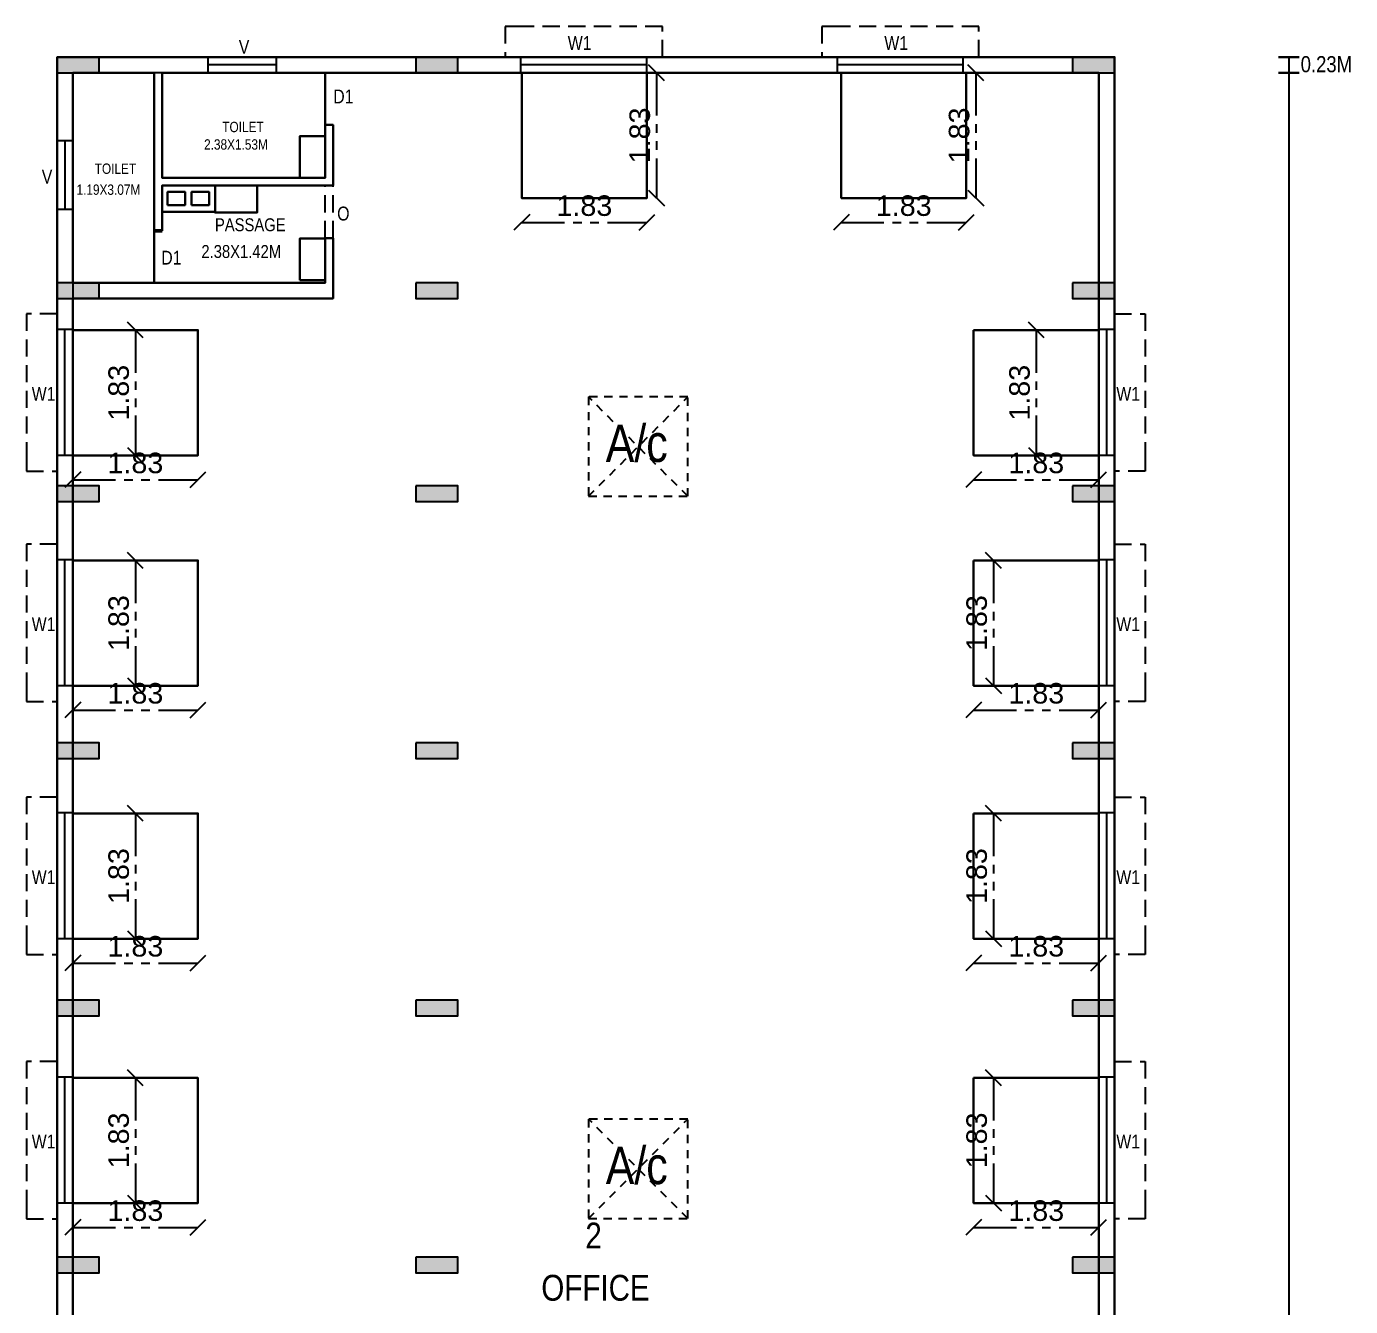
# Model space of a CAD drawing. Header units: metres. Extents: x 0 to 246, y -13 to 116.
# Drawn here: x 66.73 to 86.08, y 71.14 to 89.85 of the extents above; entities that cross this region are included whole.
import ezdxf

# ---------------------------------------------------------------- set-up
doc = ezdxf.new("R2010")
doc.units = ezdxf.units.M
doc.header["$MEASUREMENT"] = 0
for name, pattern in [('ACAD_ISO02W100', [15, 12, -3]), ('HIDDEN', [0.375, 0.25, -0.125]), ('PHANTOM2', [1.25, 0.625, -0.125, 0.125, -0.125, 0.125, -0.125])]:
    doc.linetypes.add(name, pattern=pattern)
for name, color, linetype in [('A-Glaz', 92, 'Continuous'), ('BLK_1_FLR_1_CARPET_AREA', 10, 'Continuous'), ('wall', 2, 'Continuous'), ('win', 5, 'Continuous')]:
    doc.layers.add(name, color=color, linetype=linetype)
for name, color, linetype, lineweight in [('BLK_1_FLR_1_BLT_UP_AREA', 4, 'Continuous', 30), ('BLK_1_FLR_1_ROOM_1_LIGHT_VENTILATION_1', 7, 'Continuous', 30), ('BLK_1_FLR_1_URINAL', 4, 'Continuous', 30), ('BLK_1_FLR_1_WASH', 4, 'Continuous', 30), ('BLK_1_FLR_1_WATER_CLOSET', 4, 'Continuous', 30), ('FLOOR01', 7, 'Continuous', 50), ('text', 7, 'Continuous', 25)]:
    doc.layers.add(name, color=color, linetype=linetype, lineweight=lineweight)
doc.styles.add('ARIAL', font='arial.ttf')
doc.styles.add('ATT', font='swissck.ttf', dxfattribs={"height": 12})
doc.styles.add('STYLE1', font='swissck.ttf', dxfattribs={"width": 1.1, "height": 0.45})
doc.styles.add('STYLE3', font='swissck.ttf', dxfattribs={"height": 0.5})
doc.dimstyles.new('OPEN SPACE', dxfattribs={"dimtxt": 0.3, "dimasz": 0.23, "dimexe": 0.1875, "dimexo": 0.0625, "dimgap": 0.09, "dimtad": 3, "dimzin": 0, "dimdsep": 46, "dimtxsty": 'ARIAL', "dimblk": 'OBLIQUE', "dimcen": 0.09, "dimse1": 1, "dimse2": 1, "dimclrd": 6, "dimclre": 6, "dimclrt": 7, "dimadec": 0, "dimazin": 0, "dimtfac": 0.5, "dimtix": 1, "dimtmove": 0, "dimatfit": 3, "dimfxl": 0, "dimtolj": 1, "dimtzin": 0, "dimarcsym": 0})

# ---------------------------------------------------------------- blocks, each defined once
blk = doc.blocks.new('_Oblique')
at = {"color": 0, "linetype": 'ByBlock', "lineweight": -2}
blk.add_line((-0.5, -0.5), (0.5, 0.5), dxfattribs=at)
blk = doc.blocks.new('*D240')
at = {"layer": 'BLK_1_FLR_1_ROOM_1_LIGHT_VENTILATION_1', "color": 7, "linetype": 'PHANTOM2', "lineweight": -2}
blk.add_line((75.938, 89.171), (75.938, 87.341), dxfattribs=at)
at = {"layer": 'DEFPOINTS', "color": 0}
for p in [(75.799, 89.171), (75.799, 87.341), (75.938, 87.341)]:
    blk.add_point(p, dxfattribs=at)
at = {"layer": 'BLK_1_FLR_1_ROOM_1_LIGHT_VENTILATION_1', "color": 7, "lineweight": -2, "xscale": 0.23, "yscale": 0.23, "zscale": 0.23}
for p, rotation in [((75.938, 89.171), 90), ((75.938, 87.341), 270)]:
    blk.add_blockref('_Oblique', p, dxfattribs=dict(at, rotation=rotation))
at = {"layer": 'BLK_1_FLR_1_ROOM_1_LIGHT_VENTILATION_1', "color": 7, "lineweight": 30, "insert": (75.695, 88.256), "char_height": 0.3, "attachment_point": 5, "rotation": 90, "style": 'ARIAL'}
blk.add_mtext('\\A1;1.83', dxfattribs=at)
blk = doc.blocks.new('*D241')
at = {"layer": 'BLK_1_FLR_1_ROOM_1_LIGHT_VENTILATION_1', "color": 7, "linetype": 'PHANTOM2', "lineweight": -2}
blk.add_line((73.97, 86.985), (75.799, 86.985), dxfattribs=at)
at = {"layer": 'DEFPOINTS', "color": 0}
for p in [(73.97, 87.341), (75.799, 87.341), (75.799, 86.985)]:
    blk.add_point(p, dxfattribs=at)
at = {"layer": 'BLK_1_FLR_1_ROOM_1_LIGHT_VENTILATION_1', "color": 7, "lineweight": -2, "xscale": 0.23, "yscale": 0.23, "zscale": 0.23, "rotation": 180}
blk.add_blockref('_Oblique', (73.97, 86.985), dxfattribs=at)
at = {"layer": 'BLK_1_FLR_1_ROOM_1_LIGHT_VENTILATION_1', "color": 7, "lineweight": -2, "xscale": 0.23, "yscale": 0.23, "zscale": 0.23}
blk.add_blockref('_Oblique', (75.799, 86.985), dxfattribs=at)
at = {"layer": 'BLK_1_FLR_1_ROOM_1_LIGHT_VENTILATION_1', "color": 7, "lineweight": 30, "insert": (74.884, 87.228), "char_height": 0.3, "attachment_point": 5, "style": 'ARIAL'}
blk.add_mtext('\\A1;1.83', dxfattribs=at)
blk = doc.blocks.new('*D242')
at = {"layer": 'BLK_1_FLR_1_ROOM_1_LIGHT_VENTILATION_1', "color": 7, "linetype": 'PHANTOM2', "lineweight": -2}
blk.add_line((80.604, 89.171), (80.604, 87.341), dxfattribs=at)
at = {"layer": 'DEFPOINTS', "color": 0}
for p in [(80.465, 89.171), (80.465, 87.341), (80.604, 87.341)]:
    blk.add_point(p, dxfattribs=at)
at = {"layer": 'BLK_1_FLR_1_ROOM_1_LIGHT_VENTILATION_1', "color": 7, "lineweight": -2, "xscale": 0.23, "yscale": 0.23, "zscale": 0.23}
for p, rotation in [((80.604, 89.171), 90), ((80.604, 87.341), 270)]:
    blk.add_blockref('_Oblique', p, dxfattribs=dict(at, rotation=rotation))
at = {"layer": 'BLK_1_FLR_1_ROOM_1_LIGHT_VENTILATION_1', "color": 7, "lineweight": 30, "insert": (80.361, 88.256), "char_height": 0.3, "attachment_point": 5, "rotation": 90, "style": 'ARIAL'}
blk.add_mtext('\\A1;1.83', dxfattribs=at)
blk = doc.blocks.new('*D243')
at = {"layer": 'BLK_1_FLR_1_ROOM_1_LIGHT_VENTILATION_1', "color": 7, "linetype": 'PHANTOM2', "lineweight": -2}
blk.add_line((78.637, 86.985), (80.465, 86.985), dxfattribs=at)
at = {"layer": 'DEFPOINTS', "color": 0}
for p in [(78.637, 87.341), (80.465, 87.341), (80.465, 86.985)]:
    blk.add_point(p, dxfattribs=at)
at = {"layer": 'BLK_1_FLR_1_ROOM_1_LIGHT_VENTILATION_1', "color": 7, "lineweight": -2, "xscale": 0.23, "yscale": 0.23, "zscale": 0.23, "rotation": 180}
blk.add_blockref('_Oblique', (78.637, 86.985), dxfattribs=at)
at = {"layer": 'BLK_1_FLR_1_ROOM_1_LIGHT_VENTILATION_1', "color": 7, "lineweight": -2, "xscale": 0.23, "yscale": 0.23, "zscale": 0.23}
blk.add_blockref('_Oblique', (80.465, 86.985), dxfattribs=at)
at = {"layer": 'BLK_1_FLR_1_ROOM_1_LIGHT_VENTILATION_1', "color": 7, "lineweight": 30, "insert": (79.551, 87.228), "char_height": 0.3, "attachment_point": 5, "style": 'ARIAL'}
blk.add_mtext('\\A1;1.83', dxfattribs=at)
blk = doc.blocks.new('*D194')
at = {"layer": 'BLK_1_FLR_1_ROOM_1_LIGHT_VENTILATION_1', "color": 7, "linetype": 'PHANTOM2', "lineweight": -2}
blk.add_line((80.862, 82.045), (80.862, 80.215), dxfattribs=at)
at = {"layer": 'DEFPOINTS', "color": 0}
for p in [(80.723, 82.045), (80.723, 80.215), (80.862, 80.215)]:
    blk.add_point(p, dxfattribs=at)
at = {"layer": 'BLK_1_FLR_1_ROOM_1_LIGHT_VENTILATION_1', "color": 7, "lineweight": -2, "xscale": 0.23, "yscale": 0.23, "zscale": 0.23}
for p, rotation in [((80.862, 82.045), 90), ((80.862, 80.215), 270)]:
    blk.add_blockref('_Oblique', p, dxfattribs=dict(at, rotation=rotation))
at = {"layer": 'BLK_1_FLR_1_ROOM_1_LIGHT_VENTILATION_1', "color": 7, "lineweight": 30, "insert": (80.618, 81.13), "char_height": 0.3, "attachment_point": 5, "rotation": 90, "style": 'ARIAL'}
blk.add_mtext('\\A1;1.83', dxfattribs=at)
blk = doc.blocks.new('*D244')
at = {"layer": 'BLK_1_FLR_1_ROOM_1_LIGHT_VENTILATION_1', "color": 7, "linetype": 'PHANTOM2', "lineweight": -2}
blk.add_line((80.572, 79.859), (82.401, 79.859), dxfattribs=at)
at = {"layer": 'DEFPOINTS', "color": 0}
for p in [(80.572, 80.215), (82.401, 80.215), (82.401, 79.859)]:
    blk.add_point(p, dxfattribs=at)
at = {"layer": 'BLK_1_FLR_1_ROOM_1_LIGHT_VENTILATION_1', "color": 7, "lineweight": -2, "xscale": 0.23, "yscale": 0.23, "zscale": 0.23, "rotation": 180}
blk.add_blockref('_Oblique', (80.572, 79.859), dxfattribs=at)
at = {"layer": 'BLK_1_FLR_1_ROOM_1_LIGHT_VENTILATION_1', "color": 7, "lineweight": -2, "xscale": 0.23, "yscale": 0.23, "zscale": 0.23}
blk.add_blockref('_Oblique', (82.401, 79.859), dxfattribs=at)
at = {"layer": 'BLK_1_FLR_1_ROOM_1_LIGHT_VENTILATION_1', "color": 7, "lineweight": 30, "insert": (81.487, 80.102), "char_height": 0.3, "attachment_point": 5, "style": 'ARIAL'}
blk.add_mtext('\\A1;1.83', dxfattribs=at)
blk = doc.blocks.new('*D195')
at = {"layer": 'BLK_1_FLR_1_ROOM_1_LIGHT_VENTILATION_1', "color": 7, "linetype": 'PHANTOM2', "lineweight": -2}
blk.add_line((80.862, 78.348), (80.862, 76.518), dxfattribs=at)
at = {"layer": 'DEFPOINTS', "color": 0}
for p in [(80.723, 78.348), (80.723, 76.518), (80.862, 76.518)]:
    blk.add_point(p, dxfattribs=at)
at = {"layer": 'BLK_1_FLR_1_ROOM_1_LIGHT_VENTILATION_1', "color": 7, "lineweight": -2, "xscale": 0.23, "yscale": 0.23, "zscale": 0.23}
for p, rotation in [((80.862, 78.348), 90), ((80.862, 76.518), 270)]:
    blk.add_blockref('_Oblique', p, dxfattribs=dict(at, rotation=rotation))
at = {"layer": 'BLK_1_FLR_1_ROOM_1_LIGHT_VENTILATION_1', "color": 7, "lineweight": 30, "insert": (80.618, 77.433), "char_height": 0.3, "attachment_point": 5, "rotation": 90, "style": 'ARIAL'}
blk.add_mtext('\\A1;1.83', dxfattribs=at)
blk = doc.blocks.new('*D245')
at = {"layer": 'BLK_1_FLR_1_ROOM_1_LIGHT_VENTILATION_1', "color": 7, "linetype": 'PHANTOM2', "lineweight": -2}
blk.add_line((80.572, 76.162), (82.401, 76.162), dxfattribs=at)
at = {"layer": 'DEFPOINTS', "color": 0}
for p in [(80.572, 76.518), (82.401, 76.518), (82.401, 76.162)]:
    blk.add_point(p, dxfattribs=at)
at = {"layer": 'BLK_1_FLR_1_ROOM_1_LIGHT_VENTILATION_1', "color": 7, "lineweight": -2, "xscale": 0.23, "yscale": 0.23, "zscale": 0.23, "rotation": 180}
blk.add_blockref('_Oblique', (80.572, 76.162), dxfattribs=at)
at = {"layer": 'BLK_1_FLR_1_ROOM_1_LIGHT_VENTILATION_1', "color": 7, "lineweight": -2, "xscale": 0.23, "yscale": 0.23, "zscale": 0.23}
blk.add_blockref('_Oblique', (82.401, 76.162), dxfattribs=at)
at = {"layer": 'BLK_1_FLR_1_ROOM_1_LIGHT_VENTILATION_1', "color": 7, "lineweight": 30, "insert": (81.487, 76.405), "char_height": 0.3, "attachment_point": 5, "style": 'ARIAL'}
blk.add_mtext('\\A1;1.83', dxfattribs=at)
blk = doc.blocks.new('*D196')
at = {"layer": 'BLK_1_FLR_1_ROOM_1_LIGHT_VENTILATION_1', "color": 7, "linetype": 'PHANTOM2', "lineweight": -2}
blk.add_line((80.862, 74.485), (80.862, 72.655), dxfattribs=at)
at = {"layer": 'DEFPOINTS', "color": 0}
for p in [(80.723, 74.485), (80.723, 72.655), (80.862, 72.655)]:
    blk.add_point(p, dxfattribs=at)
at = {"layer": 'BLK_1_FLR_1_ROOM_1_LIGHT_VENTILATION_1', "color": 7, "lineweight": -2, "xscale": 0.23, "yscale": 0.23, "zscale": 0.23}
for p, rotation in [((80.862, 74.485), 90), ((80.862, 72.655), 270)]:
    blk.add_blockref('_Oblique', p, dxfattribs=dict(at, rotation=rotation))
at = {"layer": 'BLK_1_FLR_1_ROOM_1_LIGHT_VENTILATION_1', "color": 7, "lineweight": 30, "insert": (80.618, 73.57), "char_height": 0.3, "attachment_point": 5, "rotation": 90, "style": 'ARIAL'}
blk.add_mtext('\\A1;1.83', dxfattribs=at)
blk = doc.blocks.new('*D246')
at = {"layer": 'BLK_1_FLR_1_ROOM_1_LIGHT_VENTILATION_1', "color": 7, "linetype": 'PHANTOM2', "lineweight": -2}
blk.add_line((80.572, 72.299), (82.401, 72.299), dxfattribs=at)
at = {"layer": 'DEFPOINTS', "color": 0}
for p in [(80.572, 72.655), (82.401, 72.655), (82.401, 72.299)]:
    blk.add_point(p, dxfattribs=at)
at = {"layer": 'BLK_1_FLR_1_ROOM_1_LIGHT_VENTILATION_1', "color": 7, "lineweight": -2, "xscale": 0.23, "yscale": 0.23, "zscale": 0.23, "rotation": 180}
blk.add_blockref('_Oblique', (80.572, 72.299), dxfattribs=at)
at = {"layer": 'BLK_1_FLR_1_ROOM_1_LIGHT_VENTILATION_1', "color": 7, "lineweight": -2, "xscale": 0.23, "yscale": 0.23, "zscale": 0.23}
blk.add_blockref('_Oblique', (82.401, 72.299), dxfattribs=at)
at = {"layer": 'BLK_1_FLR_1_ROOM_1_LIGHT_VENTILATION_1', "color": 7, "lineweight": 30, "insert": (81.487, 72.542), "char_height": 0.3, "attachment_point": 5, "style": 'ARIAL'}
blk.add_mtext('\\A1;1.83', dxfattribs=at)
blk = doc.blocks.new('*D201')
at = {"layer": 'BLK_1_FLR_1_ROOM_1_LIGHT_VENTILATION_1', "color": 7, "linetype": 'PHANTOM2', "lineweight": -2}
blk.add_line((81.487, 85.411), (81.487, 83.581), dxfattribs=at)
at = {"layer": 'DEFPOINTS', "color": 0}
for p in [(81.348, 85.411), (81.348, 83.581), (81.487, 83.581)]:
    blk.add_point(p, dxfattribs=at)
at = {"layer": 'BLK_1_FLR_1_ROOM_1_LIGHT_VENTILATION_1', "color": 7, "lineweight": -2, "xscale": 0.23, "yscale": 0.23, "zscale": 0.23}
for p, rotation in [((81.487, 85.411), 90), ((81.487, 83.581), 270)]:
    blk.add_blockref('_Oblique', p, dxfattribs=dict(at, rotation=rotation))
at = {"layer": 'BLK_1_FLR_1_ROOM_1_LIGHT_VENTILATION_1', "color": 7, "lineweight": 30, "insert": (81.244, 84.496), "char_height": 0.3, "attachment_point": 5, "rotation": 90, "style": 'ARIAL'}
blk.add_mtext('\\A1;1.83', dxfattribs=at)
blk = doc.blocks.new('*D251')
at = {"layer": 'BLK_1_FLR_1_ROOM_1_LIGHT_VENTILATION_1', "color": 7, "linetype": 'PHANTOM2', "lineweight": -2}
blk.add_line((80.572, 83.225), (82.401, 83.225), dxfattribs=at)
at = {"layer": 'DEFPOINTS', "color": 0}
for p in [(80.572, 83.581), (82.401, 83.581), (82.401, 83.225)]:
    blk.add_point(p, dxfattribs=at)
at = {"layer": 'BLK_1_FLR_1_ROOM_1_LIGHT_VENTILATION_1', "color": 7, "lineweight": -2, "xscale": 0.23, "yscale": 0.23, "zscale": 0.23, "rotation": 180}
blk.add_blockref('_Oblique', (80.572, 83.225), dxfattribs=at)
at = {"layer": 'BLK_1_FLR_1_ROOM_1_LIGHT_VENTILATION_1', "color": 7, "lineweight": -2, "xscale": 0.23, "yscale": 0.23, "zscale": 0.23}
blk.add_blockref('_Oblique', (82.401, 83.225), dxfattribs=at)
at = {"layer": 'BLK_1_FLR_1_ROOM_1_LIGHT_VENTILATION_1', "color": 7, "lineweight": 30, "insert": (81.487, 83.468), "char_height": 0.3, "attachment_point": 5, "style": 'ARIAL'}
blk.add_mtext('\\A1;1.83', dxfattribs=at)
blk = doc.blocks.new('*D202')
at = {"layer": 'BLK_1_FLR_1_ROOM_1_LIGHT_VENTILATION_1', "color": 7, "linetype": 'PHANTOM2', "lineweight": -2}
blk.add_line((68.323, 85.411), (68.323, 83.581), dxfattribs=at)
at = {"layer": 'DEFPOINTS', "color": 0}
for p in [(68.184, 85.411), (68.184, 83.581), (68.323, 83.581)]:
    blk.add_point(p, dxfattribs=at)
at = {"layer": 'BLK_1_FLR_1_ROOM_1_LIGHT_VENTILATION_1', "color": 7, "lineweight": -2, "xscale": 0.23, "yscale": 0.23, "zscale": 0.23}
for p, rotation in [((68.323, 85.411), 90), ((68.323, 83.581), 270)]:
    blk.add_blockref('_Oblique', p, dxfattribs=dict(at, rotation=rotation))
at = {"layer": 'BLK_1_FLR_1_ROOM_1_LIGHT_VENTILATION_1', "color": 7, "lineweight": 30, "insert": (68.08, 84.496), "char_height": 0.3, "attachment_point": 5, "rotation": 90, "style": 'ARIAL'}
blk.add_mtext('\\A1;1.83', dxfattribs=at)
blk = doc.blocks.new('*D252')
at = {"layer": 'BLK_1_FLR_1_ROOM_1_LIGHT_VENTILATION_1', "color": 7, "linetype": 'PHANTOM2', "lineweight": -2}
blk.add_line((67.409, 83.225), (69.237, 83.225), dxfattribs=at)
at = {"layer": 'DEFPOINTS', "color": 0}
for p in [(67.409, 83.581), (69.237, 83.581), (69.237, 83.225)]:
    blk.add_point(p, dxfattribs=at)
at = {"layer": 'BLK_1_FLR_1_ROOM_1_LIGHT_VENTILATION_1', "color": 7, "lineweight": -2, "xscale": 0.23, "yscale": 0.23, "zscale": 0.23, "rotation": 180}
blk.add_blockref('_Oblique', (67.409, 83.225), dxfattribs=at)
at = {"layer": 'BLK_1_FLR_1_ROOM_1_LIGHT_VENTILATION_1', "color": 7, "lineweight": -2, "xscale": 0.23, "yscale": 0.23, "zscale": 0.23}
blk.add_blockref('_Oblique', (69.237, 83.225), dxfattribs=at)
at = {"layer": 'BLK_1_FLR_1_ROOM_1_LIGHT_VENTILATION_1', "color": 7, "lineweight": 30, "insert": (68.323, 83.468), "char_height": 0.3, "attachment_point": 5, "style": 'ARIAL'}
blk.add_mtext('\\A1;1.83', dxfattribs=at)
blk = doc.blocks.new('*D203')
at = {"layer": 'BLK_1_FLR_1_ROOM_1_LIGHT_VENTILATION_1', "color": 7, "linetype": 'PHANTOM2', "lineweight": -2}
blk.add_line((68.323, 82.045), (68.323, 80.215), dxfattribs=at)
at = {"layer": 'DEFPOINTS', "color": 0}
for p in [(68.184, 82.045), (68.184, 80.215), (68.323, 80.215)]:
    blk.add_point(p, dxfattribs=at)
at = {"layer": 'BLK_1_FLR_1_ROOM_1_LIGHT_VENTILATION_1', "color": 7, "lineweight": -2, "xscale": 0.23, "yscale": 0.23, "zscale": 0.23}
for p, rotation in [((68.323, 82.045), 90), ((68.323, 80.215), 270)]:
    blk.add_blockref('_Oblique', p, dxfattribs=dict(at, rotation=rotation))
at = {"layer": 'BLK_1_FLR_1_ROOM_1_LIGHT_VENTILATION_1', "color": 7, "lineweight": 30, "insert": (68.08, 81.13), "char_height": 0.3, "attachment_point": 5, "rotation": 90, "style": 'ARIAL'}
blk.add_mtext('\\A1;1.83', dxfattribs=at)
blk = doc.blocks.new('*D253')
at = {"layer": 'BLK_1_FLR_1_ROOM_1_LIGHT_VENTILATION_1', "color": 7, "linetype": 'PHANTOM2', "lineweight": -2}
blk.add_line((67.409, 79.859), (69.237, 79.859), dxfattribs=at)
at = {"layer": 'DEFPOINTS', "color": 0}
for p in [(67.409, 80.215), (69.237, 80.215), (69.237, 79.859)]:
    blk.add_point(p, dxfattribs=at)
at = {"layer": 'BLK_1_FLR_1_ROOM_1_LIGHT_VENTILATION_1', "color": 7, "lineweight": -2, "xscale": 0.23, "yscale": 0.23, "zscale": 0.23, "rotation": 180}
blk.add_blockref('_Oblique', (67.409, 79.859), dxfattribs=at)
at = {"layer": 'BLK_1_FLR_1_ROOM_1_LIGHT_VENTILATION_1', "color": 7, "lineweight": -2, "xscale": 0.23, "yscale": 0.23, "zscale": 0.23}
blk.add_blockref('_Oblique', (69.237, 79.859), dxfattribs=at)
at = {"layer": 'BLK_1_FLR_1_ROOM_1_LIGHT_VENTILATION_1', "color": 7, "lineweight": 30, "insert": (68.323, 80.102), "char_height": 0.3, "attachment_point": 5, "style": 'ARIAL'}
blk.add_mtext('\\A1;1.83', dxfattribs=at)
blk = doc.blocks.new('*D204')
at = {"layer": 'BLK_1_FLR_1_ROOM_1_LIGHT_VENTILATION_1', "color": 7, "linetype": 'PHANTOM2', "lineweight": -2}
blk.add_line((68.323, 78.348), (68.323, 76.518), dxfattribs=at)
at = {"layer": 'DEFPOINTS', "color": 0}
for p in [(68.184, 78.348), (68.184, 76.518), (68.323, 76.518)]:
    blk.add_point(p, dxfattribs=at)
at = {"layer": 'BLK_1_FLR_1_ROOM_1_LIGHT_VENTILATION_1', "color": 7, "lineweight": -2, "xscale": 0.23, "yscale": 0.23, "zscale": 0.23}
for p, rotation in [((68.323, 78.348), 90), ((68.323, 76.518), 270)]:
    blk.add_blockref('_Oblique', p, dxfattribs=dict(at, rotation=rotation))
at = {"layer": 'BLK_1_FLR_1_ROOM_1_LIGHT_VENTILATION_1', "color": 7, "lineweight": 30, "insert": (68.08, 77.433), "char_height": 0.3, "attachment_point": 5, "rotation": 90, "style": 'ARIAL'}
blk.add_mtext('\\A1;1.83', dxfattribs=at)
blk = doc.blocks.new('*D254')
at = {"layer": 'BLK_1_FLR_1_ROOM_1_LIGHT_VENTILATION_1', "color": 7, "linetype": 'PHANTOM2', "lineweight": -2}
blk.add_line((67.409, 76.162), (69.237, 76.162), dxfattribs=at)
at = {"layer": 'DEFPOINTS', "color": 0}
for p in [(67.409, 76.518), (69.237, 76.518), (69.237, 76.162)]:
    blk.add_point(p, dxfattribs=at)
at = {"layer": 'BLK_1_FLR_1_ROOM_1_LIGHT_VENTILATION_1', "color": 7, "lineweight": -2, "xscale": 0.23, "yscale": 0.23, "zscale": 0.23, "rotation": 180}
blk.add_blockref('_Oblique', (67.409, 76.162), dxfattribs=at)
at = {"layer": 'BLK_1_FLR_1_ROOM_1_LIGHT_VENTILATION_1', "color": 7, "lineweight": -2, "xscale": 0.23, "yscale": 0.23, "zscale": 0.23}
blk.add_blockref('_Oblique', (69.237, 76.162), dxfattribs=at)
at = {"layer": 'BLK_1_FLR_1_ROOM_1_LIGHT_VENTILATION_1', "color": 7, "lineweight": 30, "insert": (68.323, 76.405), "char_height": 0.3, "attachment_point": 5, "style": 'ARIAL'}
blk.add_mtext('\\A1;1.83', dxfattribs=at)
blk = doc.blocks.new('*D205')
at = {"layer": 'BLK_1_FLR_1_ROOM_1_LIGHT_VENTILATION_1', "color": 7, "linetype": 'PHANTOM2', "lineweight": -2}
blk.add_line((68.323, 74.485), (68.323, 72.655), dxfattribs=at)
at = {"layer": 'DEFPOINTS', "color": 0}
for p in [(68.184, 74.485), (68.184, 72.655), (68.323, 72.655)]:
    blk.add_point(p, dxfattribs=at)
at = {"layer": 'BLK_1_FLR_1_ROOM_1_LIGHT_VENTILATION_1', "color": 7, "lineweight": -2, "xscale": 0.23, "yscale": 0.23, "zscale": 0.23}
for p, rotation in [((68.323, 74.485), 90), ((68.323, 72.655), 270)]:
    blk.add_blockref('_Oblique', p, dxfattribs=dict(at, rotation=rotation))
at = {"layer": 'BLK_1_FLR_1_ROOM_1_LIGHT_VENTILATION_1', "color": 7, "lineweight": 30, "insert": (68.08, 73.57), "char_height": 0.3, "attachment_point": 5, "rotation": 90, "style": 'ARIAL'}
blk.add_mtext('\\A1;1.83', dxfattribs=at)
blk = doc.blocks.new('*D255')
at = {"layer": 'BLK_1_FLR_1_ROOM_1_LIGHT_VENTILATION_1', "color": 7, "linetype": 'PHANTOM2', "lineweight": -2}
blk.add_line((67.409, 72.299), (69.237, 72.299), dxfattribs=at)
at = {"layer": 'DEFPOINTS', "color": 0}
for p in [(67.409, 72.655), (69.237, 72.655), (69.237, 72.299)]:
    blk.add_point(p, dxfattribs=at)
at = {"layer": 'BLK_1_FLR_1_ROOM_1_LIGHT_VENTILATION_1', "color": 7, "lineweight": -2, "xscale": 0.23, "yscale": 0.23, "zscale": 0.23, "rotation": 180}
blk.add_blockref('_Oblique', (67.409, 72.299), dxfattribs=at)
at = {"layer": 'BLK_1_FLR_1_ROOM_1_LIGHT_VENTILATION_1', "color": 7, "lineweight": -2, "xscale": 0.23, "yscale": 0.23, "zscale": 0.23}
blk.add_blockref('_Oblique', (69.237, 72.299), dxfattribs=at)
at = {"layer": 'BLK_1_FLR_1_ROOM_1_LIGHT_VENTILATION_1', "color": 7, "lineweight": 30, "insert": (68.323, 72.542), "char_height": 0.3, "attachment_point": 5, "style": 'ARIAL'}
blk.add_mtext('\\A1;1.83', dxfattribs=at)

msp = doc.modelspace()

# ---------------------------------------------------------------- hatches: boundary and pattern name
for points in [[(67.17869, 89.40062), (67.17869, 89.17062), (67.79203, 89.17062), (67.79203, 89.40062)], [(72.42166, 89.40062), (72.42166, 89.17062), (73.035, 89.17062), (73.035, 89.40062)], [(82.01796, 89.40062), (82.01796, 89.17062), (82.6313, 89.17062), (82.6313, 89.40062)], [(67.17869, 86.10396), (67.17869, 85.87396), (67.79203, 85.87396), (67.79203, 86.10396)], [(72.42166, 86.10396), (72.42166, 85.87396), (73.035, 85.87396), (73.035, 86.10396)], [(82.01796, 86.10396), (82.01796, 85.87396), (82.6313, 85.87396), (82.6313, 86.10396)], [(67.17869, 83.13542), (67.17869, 82.90542), (67.79203, 82.90542), (67.79203, 83.13542)], [(72.42166, 83.13542), (72.42166, 82.90542), (73.035, 82.90542), (73.035, 83.13542)], [(82.01796, 83.13542), (82.01796, 82.90542), (82.6313, 82.90542), (82.6313, 83.13542)], [(67.17869, 79.37876), (67.17869, 79.14876), (67.79203, 79.14876), (67.79203, 79.37876)], [(72.42166, 79.37876), (72.42166, 79.14876), (73.035, 79.14876), (73.035, 79.37876)], [(82.01796, 79.37876), (82.01796, 79.14876), (82.6313, 79.14876), (82.6313, 79.37876)], [(67.17869, 75.62209), (67.17869, 75.39209), (67.79203, 75.39209), (67.79203, 75.62209)], [(72.42166, 75.62209), (72.42166, 75.39209), (73.035, 75.39209), (73.035, 75.62209)], [(82.01796, 75.62209), (82.01796, 75.39209), (82.6313, 75.39209), (82.6313, 75.62209)], [(67.17869, 71.86542), (67.17869, 71.63542), (67.79203, 71.63542), (67.79203, 71.86542)], [(72.42166, 71.86542), (72.42166, 71.63542), (73.035, 71.63542), (73.035, 71.86542)], [(82.01796, 71.86542), (82.01796, 71.63542), (82.6313, 71.63542), (82.6313, 71.86542)]]:
    msp.add_hatch(color=145).paths.add_polyline_path(points)

# ---------------------------------------------------------------- linework, layer by layer
for p, q in [((69.38584, 89.17062), (69.38584, 89.40062)), ((70.38584, 89.17062), (70.38584, 89.40062)), ((85.17839, 89.40062), (85.17839, 25.42522)), ((70.38584, 89.28562), (69.38584, 89.28562)), ((68.59907, 86.86396), (68.59907, 89.17062)), ((68.71407, 87.63729), (68.71407, 89.17062)), ((71.21184, 89.17062), (71.09684, 89.17062)), ((71.09684, 87.63729), (71.09684, 88.41062)), ((71.21184, 88.41062), (71.09684, 88.41062)), ((71.21184, 87.52229), (71.21184, 88.41062)), ((67.40869, 88.17526), (67.17869, 88.17526)), ((67.29369, 88.17526), (67.29369, 87.17526)), ((71.09684, 87.63729), (68.71407, 87.63729)), ((71.09684, 87.52229), (68.71407, 87.52229)), ((68.71407, 86.86396), (68.71407, 87.52229)), ((71.09684, 87.52229), (71.21184, 87.52229)), ((71.09684, 87.52229), (71.21184, 87.52229)), ((67.40869, 87.17526), (67.17869, 87.17526)), ((71.09684, 86.10396), (71.09684, 86.75562)), ((71.21184, 86.75562), (71.09684, 86.75562)), ((71.21184, 86.75562), (71.09684, 86.75562)), ((71.21184, 85.87396), (71.21184, 86.75562)), ((71.09684, 86.10396), (67.40869, 86.10396)), ((71.21184, 85.87396), (67.40869, 85.87396))]:
    msp.add_line(p, q)
at = {"lineweight": 30}
for p, q in [((85.02849, 89.40062), (85.32829, 89.40062)), ((85.02849, 89.17062), (85.32829, 89.17062))]:
    msp.add_line(p, q, dxfattribs=at)
at = {"linetype": 'ACAD_ISO02W100', "ltscale": 0.01}
for p, q in [((76.39556, 82.98267), (74.94444, 84.43379)), ((74.94444, 82.98267), (76.39556, 84.43379)), ((76.39556, 72.4296), (74.94444, 73.88072)), ((74.94444, 72.4296), (76.39556, 73.88072))]:
    msp.add_line(p, q, dxfattribs=at)
at = {"color": 145}
for points in [[(67.17869, 89.40062), (67.17869, 89.17062), (67.79203, 89.17062), (67.79203, 89.40062)], [(72.42166, 89.40062), (72.42166, 89.17062), (73.035, 89.17062), (73.035, 89.40062)], [(82.01796, 89.40062), (82.01796, 89.17062), (82.6313, 89.17062), (82.6313, 89.40062)], [(67.17869, 86.10396), (67.17869, 85.87396), (67.79203, 85.87396), (67.79203, 86.10396)], [(72.42166, 86.10396), (72.42166, 85.87396), (73.035, 85.87396), (73.035, 86.10396)], [(82.01796, 86.10396), (82.01796, 85.87396), (82.6313, 85.87396), (82.6313, 86.10396)], [(67.17869, 83.13542), (67.17869, 82.90542), (67.79203, 82.90542), (67.79203, 83.13542)], [(72.42166, 83.13542), (72.42166, 82.90542), (73.035, 82.90542), (73.035, 83.13542)], [(82.01796, 83.13542), (82.01796, 82.90542), (82.6313, 82.90542), (82.6313, 83.13542)], [(67.17869, 79.37876), (67.17869, 79.14876), (67.79203, 79.14876), (67.79203, 79.37876)], [(72.42166, 79.37876), (72.42166, 79.14876), (73.035, 79.14876), (73.035, 79.37876)], [(82.01796, 79.37876), (82.01796, 79.14876), (82.6313, 79.14876), (82.6313, 79.37876)], [(67.17869, 75.62209), (67.17869, 75.39209), (67.79203, 75.39209), (67.79203, 75.62209)], [(72.42166, 75.62209), (72.42166, 75.39209), (73.035, 75.39209), (73.035, 75.62209)], [(82.01796, 75.62209), (82.01796, 75.39209), (82.6313, 75.39209), (82.6313, 75.62209)], [(67.17869, 71.86542), (67.17869, 71.63542), (67.79203, 71.63542), (67.79203, 71.86542)], [(72.42166, 71.86542), (72.42166, 71.63542), (73.035, 71.63542), (73.035, 71.86542)], [(82.01796, 71.86542), (82.01796, 71.63542), (82.6313, 71.63542), (82.6313, 71.86542)]]:
    msp.add_lwpolyline(points, close=True, dxfattribs=at)
msp.add_lwpolyline([(67.40869, 56.68539), (82.4013, 56.68539), (82.4013, 89.17059), (67.40869, 89.17059)], close=True)
at = {"linetype": 'ACAD_ISO02W100', "ltscale": 0.01}
for points in [[(74.94444, 82.98267), (76.39556, 82.98267), (76.39556, 84.43379), (74.94444, 84.43379)], [(74.94444, 72.4296), (76.39556, 72.4296), (76.39556, 73.88072), (74.94444, 73.88072)]]:
    msp.add_lwpolyline(points, close=True, dxfattribs=at)
at = {"layer": 'A-Glaz', "color": 92, "linetype": 'Continuous', "lineweight": -3, "ltscale": 10}
for p, q in [((75.795, 89.28562), (73.955, 89.28562)), ((80.42133, 89.28562), (78.58133, 89.28562)), ((67.29369, 83.5807), (67.29369, 85.4207)), ((82.5163, 83.5807), (82.5163, 85.4207)), ((67.29369, 80.21489), (67.29369, 82.05489)), ((82.5163, 80.21489), (82.5163, 82.05489)), ((67.29369, 76.51782), (67.29369, 78.35782)), ((82.5163, 76.51782), (82.5163, 78.35782)), ((67.29369, 72.65473), (67.29369, 74.49473)), ((82.5163, 72.65473), (82.5163, 74.49473))]:
    msp.add_line(p, q, dxfattribs=at)
at = {"layer": 'BLK_1_FLR_1_BLT_UP_AREA', "color": 18}
msp.add_lwpolyline([(67.17869, 89.40063), (82.6313, 89.40063), (82.6313, 25.42554), (73.03499, 20.64107), (67.17869, 20.64103)], close=True, dxfattribs=at)
at = {"layer": 'BLK_1_FLR_1_CARPET_AREA', "color": 15, "linetype": 'Continuous', "lineweight": 30}
msp.add_lwpolyline([(82.4013, 51.08872), (82.4013, 89.17059), (71.21184, 89.17059), (68.71407, 89.17059), (68.71407, 87.63726), (71.09684, 87.63726), (71.09684, 88.41059), (71.21184, 88.41059), (71.21184, 87.52226), (68.71407, 87.52226), (68.71407, 86.86392), (68.59907, 86.86392), (68.59907, 89.17059), (67.40869, 89.17059), (67.40869, 86.10392), (71.09684, 86.10392), (71.09684, 86.75559), (71.21184, 86.75559), (71.21184, 85.87392), (67.40869, 85.87392), (67.40869, 56.68539)], dxfattribs=at)
at = {"layer": 'BLK_1_FLR_1_ROOM_1_LIGHT_VENTILATION_1', "color": 232, "lineweight": 30}
for points in [[(73.96996, 89.17059), (75.79876, 89.17059), (75.79876, 87.34059), (73.96996, 87.34059)], [(78.63652, 89.17059), (80.46532, 89.17059), (80.46532, 87.34059), (78.63652, 87.34059)], [(67.40869, 85.41066), (69.23749, 85.41066), (69.23749, 83.58066), (67.40869, 83.58066)], [(80.5725, 85.41066), (82.4013, 85.41066), (82.4013, 83.58066), (80.5725, 83.58066)], [(67.40869, 82.04485), (69.23749, 82.04485), (69.23749, 80.21485), (67.40869, 80.21485)], [(80.5725, 82.04485), (82.4013, 82.04485), (82.4013, 80.21485), (80.5725, 80.21485)], [(67.40869, 78.34778), (69.23749, 78.34778), (69.23749, 76.51778), (67.40869, 76.51778)], [(80.5725, 78.34778), (82.4013, 78.34778), (82.4013, 76.51778), (80.5725, 76.51778)], [(67.40869, 74.4847), (69.23749, 74.4847), (69.23749, 72.6547), (67.40869, 72.6547)], [(80.5725, 74.4847), (82.4013, 74.4847), (82.4013, 72.6547), (80.5725, 72.6547)]]:
    msp.add_lwpolyline(points, close=True, dxfattribs=at)
at = {"layer": 'BLK_1_FLR_1_URINAL', "color": 235, "lineweight": 30}
for points in [[(70.72435, 87.63729), (71.09684, 87.63729), (71.09684, 88.24355), (70.72435, 88.24355)], [(70.72435, 86.14209), (71.09684, 86.14209), (71.09684, 86.74835), (70.72435, 86.74835)]]:
    msp.add_lwpolyline(points, close=True, dxfattribs=at)
at = {"layer": 'BLK_1_FLR_1_WASH', "color": 55, "lineweight": 30, "ltscale": 20}
msp.add_lwpolyline([(68.71407, 87.52229), (68.71407, 87.13973), (69.48737, 87.13973), (69.48737, 87.52229)], close=True, dxfattribs=at)
at = {"layer": 'BLK_1_FLR_1_WASH', "color": 56, "lineweight": 30, "ltscale": 20}
msp.add_lwpolyline([(69.48737, 87.52226), (70.10096, 87.52226), (70.10096, 87.12968), (69.48737, 87.12968)], close=True, dxfattribs=at)
at = {"layer": 'BLK_1_FLR_1_WASH', "color": 60, "lineweight": 30}
for points in [[(68.79396, 87.23819), (68.79396, 87.43045), (69.05015, 87.43045), (69.05015, 87.23819)], [(69.14434, 87.23819), (69.14434, 87.43045), (69.40052, 87.43045), (69.40052, 87.23819)]]:
    msp.add_lwpolyline(points, close=True, dxfattribs=at)
at = {"layer": 'BLK_1_FLR_1_WATER_CLOSET', "color": 1, "lineweight": 30}
for points in [[(67.40869, 86.10369), (67.40869, 89.17059), (68.59907, 89.17106), (68.59907, 86.10416)], [(71.09777, 87.63726), (68.71407, 87.63726), (68.7136, 89.17059), (71.09731, 89.17059)]]:
    msp.add_lwpolyline(points, close=True, dxfattribs=at)
at = {"layer": 'FLOOR01'}
msp.add_line((68.71407, 86.86396), (68.59907, 86.86396), dxfattribs=at)
at = {"layer": 'wall'}
for p, q in [((73.955, 89.17062), (73.955, 89.40062)), ((75.795, 89.17062), (75.795, 89.40062)), ((78.58133, 89.17062), (78.58133, 89.40062)), ((80.42133, 89.17062), (80.42133, 89.40062)), ((67.40869, 85.4207), (67.17869, 85.4207)), ((82.6313, 85.4207), (82.4013, 85.4207)), ((67.40869, 83.5807), (67.17869, 83.5807)), ((82.6313, 83.5807), (82.4013, 83.5807)), ((67.40869, 82.05489), (67.17869, 82.05489)), ((82.6313, 82.05489), (82.4013, 82.05489)), ((67.40869, 80.21489), (67.17869, 80.21489)), ((82.6313, 80.21489), (82.4013, 80.21489)), ((67.40869, 78.35782), (67.17869, 78.35782)), ((82.6313, 78.35782), (82.4013, 78.35782)), ((67.40869, 76.51782), (67.17869, 76.51782)), ((82.6313, 76.51782), (82.4013, 76.51782)), ((67.40869, 74.49473), (67.17869, 74.49473)), ((82.6313, 74.49473), (82.4013, 74.49473)), ((67.40869, 72.65473), (67.17869, 72.65473)), ((82.6313, 72.65473), (82.4013, 72.65473))]:
    msp.add_line(p, q, dxfattribs=at)
for points in [[(82.6313, 43.09396), (82.6313, 43.09396), (82.6313, 89.40062), (67.17869, 89.40062), (67.17869, 42.02062), (67.17869, 42.02062)], [(68.59907, 89.17062), (67.40869, 89.17062), (67.40869, 86.10396)], [(71.09684, 89.17062), (68.71407, 89.17062)], [(82.4013, 43.09396), (82.4013, 43.09396), (82.4013, 89.17062), (71.21184, 89.17062)], [(67.40869, 85.87396), (67.40869, 53.15876)]]:
    msp.add_lwpolyline(points, dxfattribs=at)
at = {"layer": 'win', "color": 5, "linetype": 'HIDDEN'}
for p, q in [((71.09684, 86.75562), (71.09684, 87.52229)), ((71.21184, 86.75562), (71.21184, 87.52229))]:
    msp.add_line(p, q, dxfattribs=at)
for points in [[(75.79499, 89.40073), (76.02359, 89.40073), (76.02359, 89.84798), (73.955, 89.84798), (73.7264, 89.84798), (73.7264, 89.40073), (73.955, 89.40073)], [(80.42133, 89.40062), (80.64992, 89.40062), (80.64992, 89.84788), (78.58133, 89.84788), (78.35274, 89.84788), (78.35274, 89.40062), (78.58133, 89.40062)], [(67.17869, 85.42069), (67.17869, 85.64929), (66.73144, 85.64929), (66.73144, 83.5807), (66.73144, 83.3521), (67.17869, 83.3521), (67.17869, 83.5807)], [(82.6313, 85.42069), (82.6313, 85.64929), (83.07855, 85.64929), (83.07855, 83.5807), (83.07855, 83.3521), (82.6313, 83.3521), (82.6313, 83.5807)], [(67.17869, 82.05488), (67.17869, 82.28348), (66.73144, 82.28348), (66.73144, 80.21489), (66.73144, 79.98629), (67.17869, 79.98629), (67.17869, 80.21489)], [(82.6313, 82.05488), (82.6313, 82.28348), (83.07855, 82.28348), (83.07855, 80.21489), (83.07855, 79.98629), (82.6313, 79.98629), (82.6313, 80.21489)], [(67.17869, 78.35781), (67.17869, 78.58641), (66.73144, 78.58641), (66.73144, 76.51782), (66.73144, 76.28922), (67.17869, 76.28922), (67.17869, 76.51782)], [(82.6313, 78.35781), (82.6313, 78.58641), (83.07855, 78.58641), (83.07855, 76.51782), (83.07855, 76.28922), (82.6313, 76.28922), (82.6313, 76.51782)], [(67.17869, 74.49473), (67.17869, 74.72332), (66.73144, 74.72332), (66.73144, 72.65473), (66.73144, 72.42614), (67.17869, 72.42614), (67.17869, 72.65473)], [(82.6313, 74.49473), (82.6313, 74.72332), (83.07855, 74.72332), (83.07855, 72.65473), (83.07855, 72.42614), (82.6313, 72.42614), (82.6313, 72.65473)]]:
    msp.add_lwpolyline(points, dxfattribs=at)

# ---------------------------------------------------------------- texts
at = {"color": 7, "style": 'STYLE3'}
for s, height, p in [('0.23M', 0.235719, (85.35127, 89.17916)), ('TOILET', 0.15086, (69.59276, 88.30407)), ('2.38X1.53M', 0.15086, (69.32658, 88.04857)), ('TOILET', 0.15086, (67.72876, 87.69472)), ('1.19X3.07M', 0.15086, (67.46259, 87.38823)), ('PASSAGE', 0.188575, (69.48532, 86.85599)), ('2.38X1.42M', 0.188575, (69.2872, 86.4654)), ('2', 0.37715, (74.89799, 71.9915)), ('OFFICE', 0.37715, (74.25453, 71.22835))]:
    msp.add_text(s, height=height, dxfattribs=at).set_placement(p)
at = {"linetype": 'ACAD_ISO02W100', "ltscale": 0.01, "style": 'STYLE1'}
msp.add_text('A/c', height=0.547152, dxfattribs=at).set_placement((75.1961, 83.48447))
at = {"style": 'STYLE1'}
msp.add_text('A/c', height=0.547152, dxfattribs=at).set_placement((75.1961, 72.93139))
at = {"layer": 'text', "style": 'ATT'}
for s, height, p in [('V', 0.20196, (69.83396, 89.44926)), ('W1', 0.201958, (74.6411, 89.50484)), ('W1', 0.201958, (79.26743, 89.50473)), ('D1', 0.201958, (71.2143, 88.72452)), ('V', 0.20196, (66.95496, 87.55221)), ('O', 0.2032, (71.27139, 87.01277)), ('D1', 0.201958, (68.70112, 86.36855)), ('W1', 0.201958, (66.80838, 84.37897)), ('W1', 0.201958, (82.65752, 84.37897)), ('W1', 0.201958, (66.80838, 81.01316)), ('W1', 0.201958, (82.65752, 81.01316)), ('W1', 0.201958, (66.80838, 77.31609)), ('W1', 0.201958, (82.65752, 77.31609)), ('W1', 0.201958, (66.80838, 73.45301)), ('W1', 0.201958, (82.65752, 73.45301))]:
    msp.add_text(s, height=height, dxfattribs=at).set_placement(p)

# ---------------------------------------------------------------- dimensions: what is measured, and where the dimension line sits
at = {"layer": 'BLK_1_FLR_1_ROOM_1_LIGHT_VENTILATION_1', "color": 232, "lineweight": 30}
for p1, p2, distance, picture, middle in [((75.79876, 89.17059), (75.79876, 87.34059), 0.13905, '*D240', (75.69453, 88.25559)), ((80.46532, 89.17059), (80.46532, 87.34059), 0.13905, '*D242', (80.36109, 88.25559)), ((73.96996, 87.34059), (75.79876, 87.34059), -0.35568, '*D241', (74.88436, 87.22819)), ((78.63652, 87.34059), (80.46532, 87.34059), -0.35568, '*D243', (79.55092, 87.22819)), ((68.18404, 85.41066), (68.18404, 83.58066), 0.13905, '*D202', (68.07982, 84.49566)), ((81.34784, 85.41066), (81.34784, 83.58066), 0.13905, '*D201', (81.24362, 84.49566)), ((67.40869, 83.58066), (69.23749, 83.58066), -0.35568, '*D252', (68.32309, 83.46826)), ((80.5725, 83.58066), (82.4013, 83.58066), -0.35568, '*D251', (81.4869, 83.46826)), ((68.18404, 82.04485), (68.18404, 80.21485), 0.13905, '*D203', (68.07982, 81.12985)), ((80.72269, 82.04485), (80.72269, 80.21485), 0.13905, '*D194', (80.61847, 81.12985)), ((67.40869, 80.21485), (69.23749, 80.21485), -0.35568, '*D253', (68.32309, 80.10245)), ((80.5725, 80.21485), (82.4013, 80.21485), -0.35568, '*D244', (81.4869, 80.10245)), ((68.18404, 78.34778), (68.18404, 76.51778), 0.13905, '*D204', (68.07982, 77.43278)), ((80.72269, 78.34778), (80.72269, 76.51778), 0.13905, '*D195', (80.61847, 77.43278)), ((67.40869, 76.51778), (69.23749, 76.51778), -0.35568, '*D254', (68.32309, 76.40538)), ((80.5725, 76.51778), (82.4013, 76.51778), -0.35568, '*D245', (81.4869, 76.40538)), ((68.18404, 74.4847), (68.18404, 72.6547), 0.13905, '*D205', (68.07982, 73.5697)), ((80.72269, 74.4847), (80.72269, 72.6547), 0.13905, '*D196', (80.61847, 73.5697)), ((67.40869, 72.6547), (69.23749, 72.6547), -0.35568, '*D255', (68.32309, 72.54229)), ((80.5725, 72.6547), (82.4013, 72.6547), -0.35568, '*D246', (81.4869, 72.54229))]:
    dim = msp.add_aligned_dim(p1=p1, p2=p2, distance=distance, dimstyle='OPEN SPACE', override={"dimpost": '\\X', "dimclrd": 7, "dimfxl": 0, "dimarcsym": 2}, dxfattribs=at)
    dim.commit()
    dim.dimension.update_dxf_attribs({"geometry": picture, "text_midpoint": middle})

doc.saveas('drawing.dxf')
